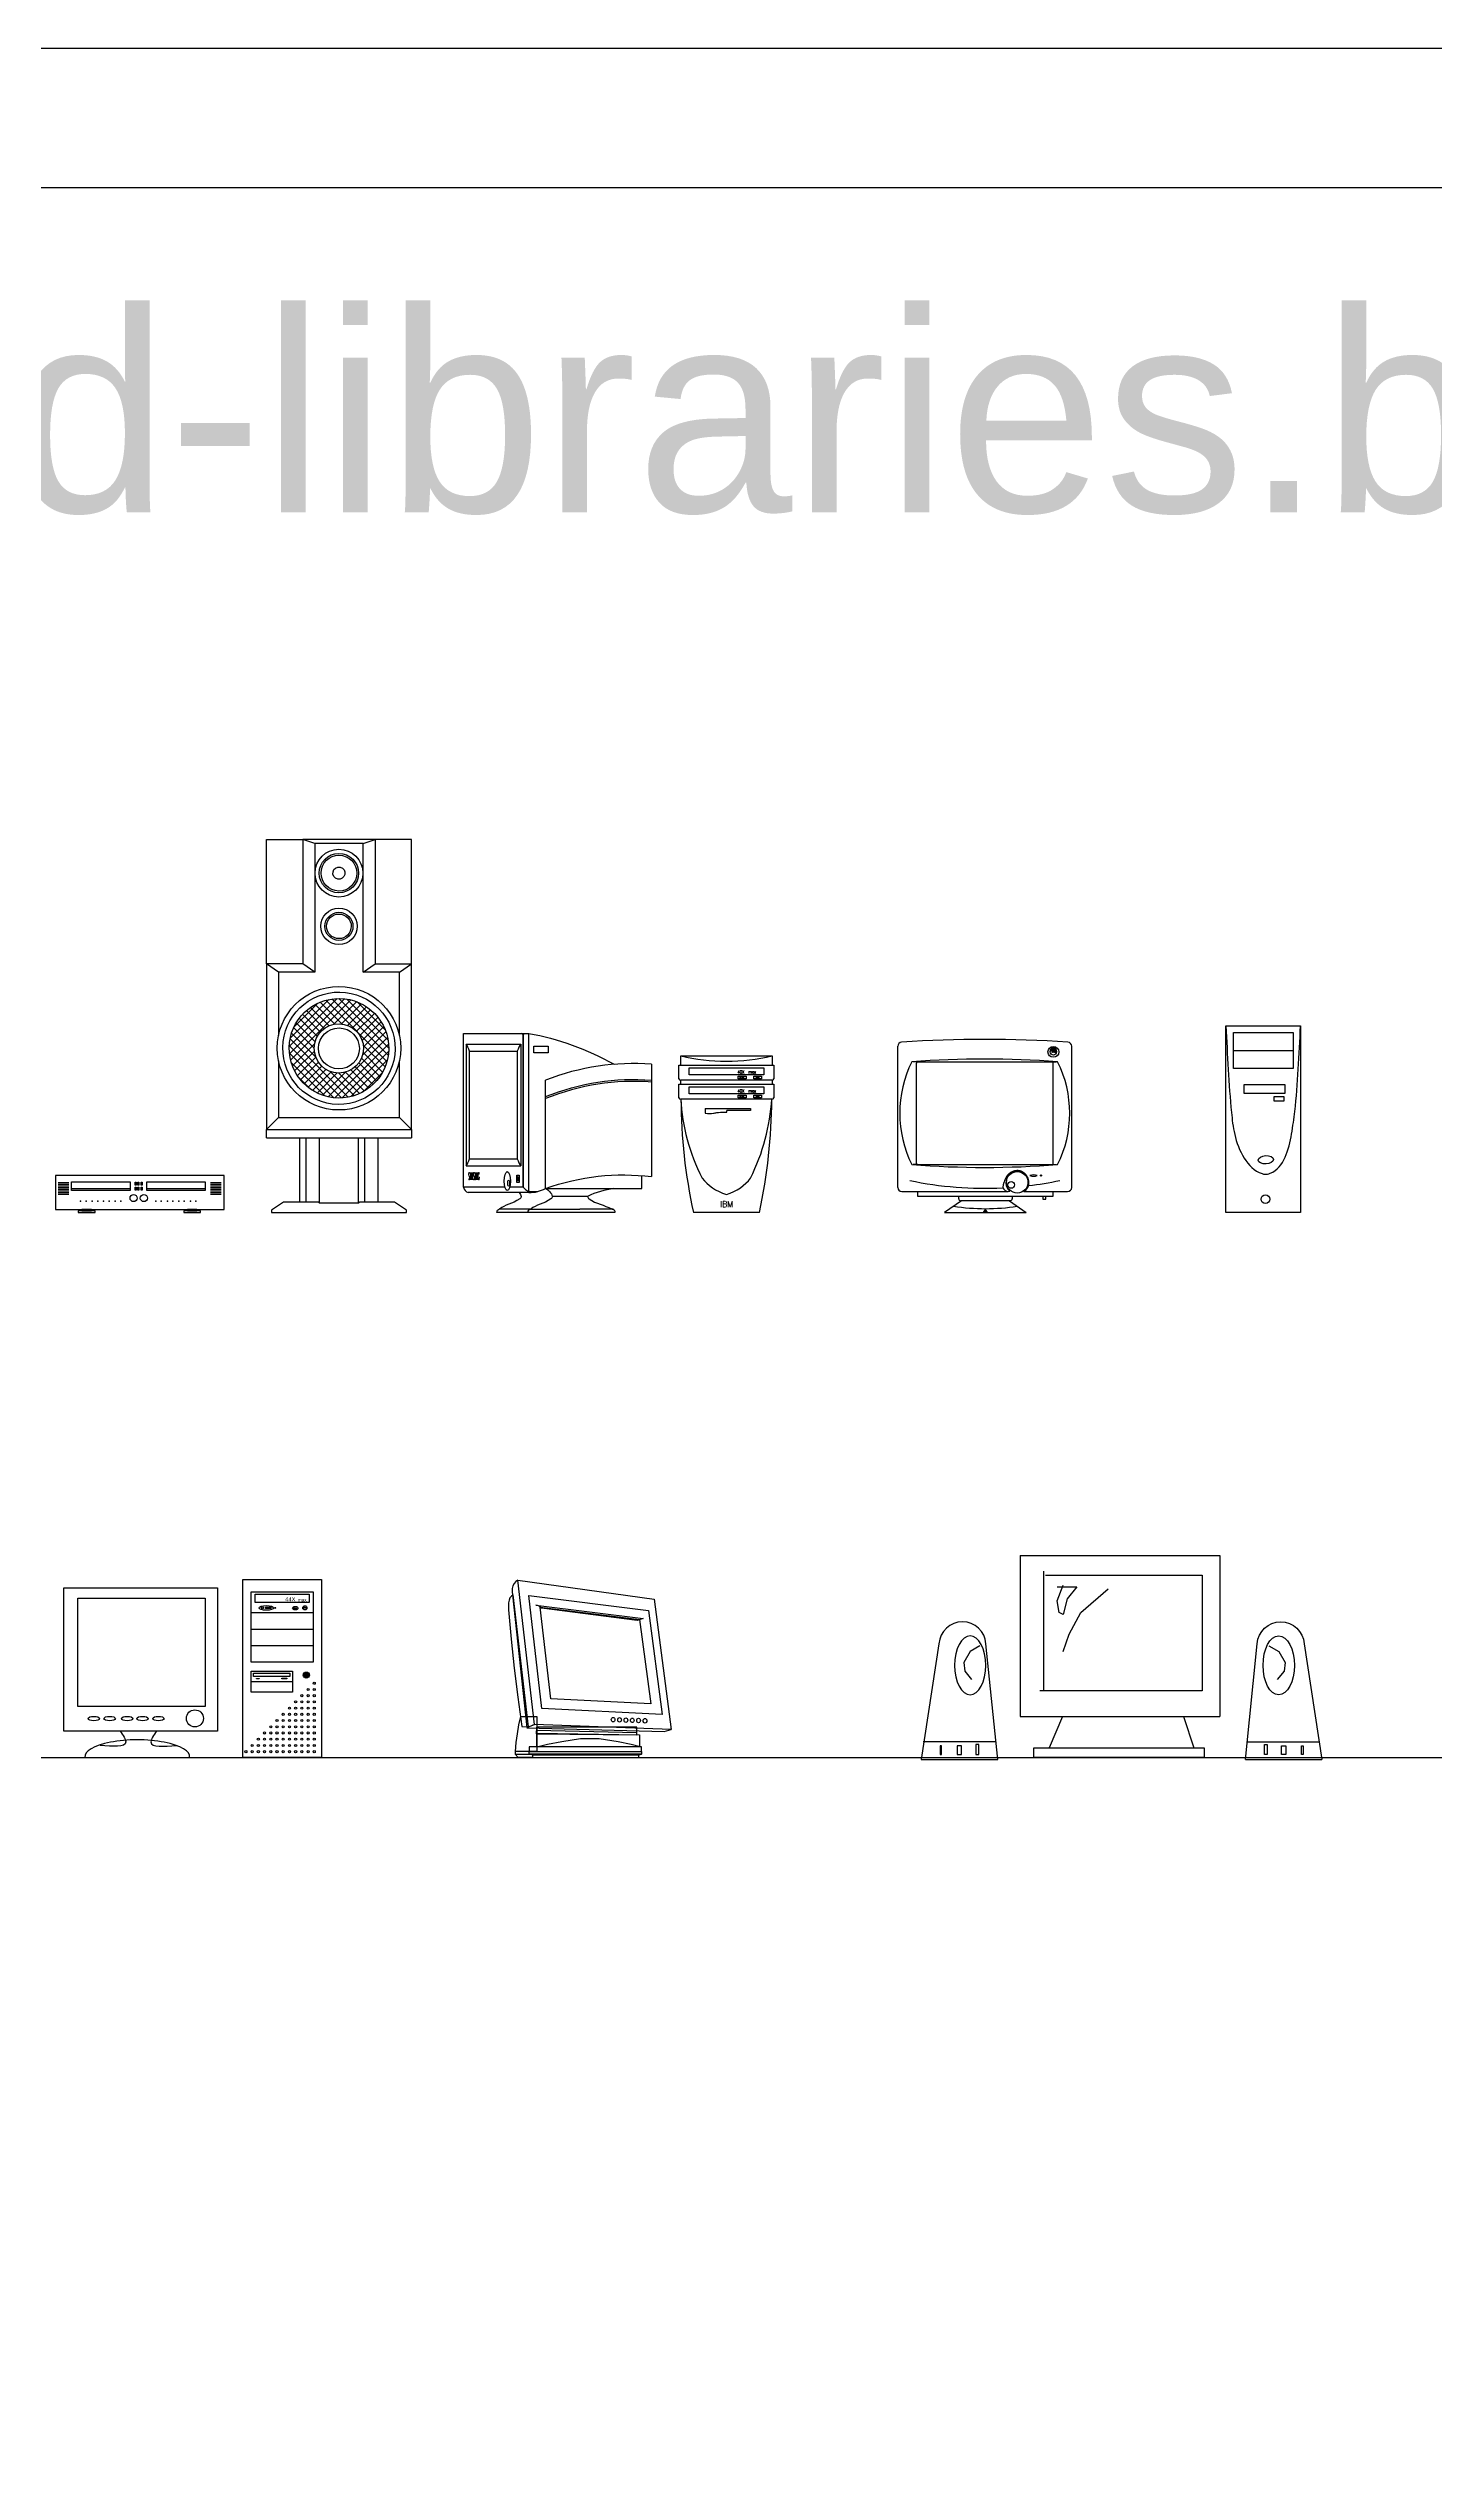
# Model space of a CAD drawing. Header units: inches. Extents: x 11.8 to 54.3, y 10.8 to 35.6.
# Drawn here: x 14.81 to 18.16, y 29.81 to 35.62 of the extents above; entities that cross this region are included whole.
import ezdxf

# ---------------------------------------------------------------- set-up
doc = ezdxf.new("R2010")
doc.units = ezdxf.units.IN
doc.header["$MEASUREMENT"] = 0
for name, color, linetype in [('02', 2, 'Continuous'), ('1', 1, 'Continuous'), ('8', 8, 'Continuous'), ('kadrbm', 4, 'Continuous')]:
    doc.layers.add(name, color=color, linetype=linetype)
doc.styles.add('_ROMANT', font='ROMANT.shx', dxfattribs={"width": 0.8})
doc.styles.add('bmmm', font='swissel.ttf')
doc.styles.get("Standard").update_dxf_attribs({"font": 'arial.ttf'})

# ---------------------------------------------------------------- blocks, each defined once
blk = doc.blocks.new('kadrbm')
at = {"layer": 'kadrbm', "color": 4}
blk.add_lwpolyline([(0, 0), (0, 24.7972), (21, 24.7972), (21, 0), (0, 0)], close=True, dxfattribs=at)
blk.add_lwpolyline([(20.6631, 0.3257), (20.6631, 24.4603), (0.3369, 24.4603), (0.3369, 0.3257), (20.6631, 0.3257)], dxfattribs=at)
at = {"layer": 'kadrbm', "color": 211, "true_color": 0xf674fb, "style": 'bmmm'}
blk.add_text('www.cad-libraries.blogspot.com', height=0.485134, dxfattribs=at).set_placement((0.5726, 23.6772))

msp = doc.modelspace()

# ---------------------------------------------------------------- hatches: boundary and pattern name
at = {"layer": '8'}
h = msp.add_hatch(dxfattribs=at)
h.set_pattern_fill('ANSI37', color=256, scale=0.004, style=0)
h.set_pattern_definition([(45, (8.792069, 31.46414), (-0.008980256, 0.008980256), []), (135, (8.792069, 31.46414), (-0.008980256, -0.008980256), [])])
edge = h.paths.add_edge_path()
edge.add_ellipse((15.5113, 33.2101), major_axis=(-0.0019, -0.1201), ratio=1, start_angle=0, end_angle=360)
edge = h.paths.add_edge_path(flags=16)
edge.add_ellipse((15.5112, 33.2097), major_axis=(-0.0594, 0.0005), ratio=1, start_angle=0, end_angle=360)
h = msp.add_hatch(color=256, dxfattribs=at)
h.paths.add_polyline_path([(17.0671, 32.814), (17.0702, 32.814), (17.0721, 32.8209)])
h.paths.add_polyline_path([(17.0721, 32.8209), (17.074, 32.814), (17.0771, 32.814)])
msp.add_hatch(color=256, dxfattribs=at).paths.add_polyline_path([(15.4252, 31.6972, 1), (15.4399, 31.6972, 1)])

# ---------------------------------------------------------------- linework, layer by layer
at = {"layer": '02'}
for p, q in [((15.5988, 33.714), (15.4238, 33.714)), ((15.4528, 33.704), (15.4238, 33.714)), ((15.5698, 33.704), (15.5988, 33.714)), ((15.3654, 33.394), (15.3364, 33.414)), ((15.3364, 33.414), (15.3364, 33.014)), ((15.4528, 33.394), (15.4238, 33.414)), ((15.5698, 33.394), (15.5988, 33.414)), ((15.6572, 33.394), (15.6862, 33.414)), ((15.6862, 33.014), (15.6862, 33.414)), ((15.8123, 33.246), (15.9698, 33.246)), ((15.8123, 32.8745), (15.8123, 33.246)), ((15.9563, 33.2412), (15.9563, 32.8745)), ((15.9563, 32.8745), (15.9563, 33.2412)), ((15.9698, 32.8652), (15.9698, 33.246)), ((17.6527, 32.814), (17.6527, 33.264)), ((17.6527, 33.264), (17.8327, 33.264)), ((17.8327, 33.264), (17.8327, 32.814)), ((15.8181, 33.2201), (15.9506, 33.2201)), ((15.8181, 33.2201), (15.8181, 32.9263)), ((15.8267, 33.2028), (15.9419, 33.2028)), ((15.8267, 32.9436), (15.8267, 33.2028)), ((15.9419, 33.2028), (15.9419, 32.9436)), ((15.9506, 33.2201), (15.9506, 32.9263)), ((15.982, 33.2154), (16.0163, 33.2154)), ((15.982, 33.199), (15.982, 33.2154)), ((16.0163, 33.199), (15.982, 33.199)), ((16.0163, 33.2154), (16.0163, 33.199)), ((16.3365, 33.1693), (16.3365, 33.1915)), ((16.3365, 33.1915), (16.5568, 33.1915)), ((16.5568, 33.1915), (16.5568, 33.1693)), ((16.8604, 32.8743), (16.8604, 33.215)), ((17.2804, 32.8743), (17.2804, 33.215)), ((17.6712, 33.2046), (17.8146, 33.2046)), ((16.0102, 32.8716), (16.0102, 33.1334)), ((16.2655, 33.1718), (16.2655, 32.9003)), ((16.3321, 33.1693), (16.5612, 33.1693)), ((16.3321, 33.1365), (16.3321, 33.1693)), ((16.3321, 33.1235), (16.5612, 33.1235)), ((16.3321, 33.0906), (16.3321, 33.1235)), ((16.3365, 33.1235), (16.3365, 33.1329)), ((16.5562, 33.1329), (16.3371, 33.1329)), ((16.3567, 33.163), (16.5367, 33.163)), ((16.3567, 33.1462), (16.3567, 33.163)), ((16.5367, 33.1462), (16.3567, 33.1462)), ((16.4752, 33.1363), (16.4752, 33.1428)), ((16.4752, 33.1428), (16.4942, 33.1428)), ((16.4942, 33.1363), (16.4752, 33.1363)), ((16.4848, 33.1421), (16.4786, 33.1399)), ((16.4786, 33.1399), (16.4848, 33.1376)), ((16.4848, 33.1421), (16.4848, 33.1376)), ((16.4866, 33.1374), (16.4866, 33.1421)), ((16.4866, 33.1421), (16.488, 33.1421)), ((16.488, 33.1374), (16.4866, 33.1374)), ((16.488, 33.1421), (16.488, 33.1374)), ((16.4942, 33.1428), (16.4942, 33.1363)), ((16.5126, 33.1428), (16.5315, 33.1428)), ((16.5126, 33.1363), (16.5126, 33.1428)), ((16.5315, 33.1363), (16.5126, 33.1363)), ((16.5216, 33.1384), (16.5216, 33.1413)), ((16.5216, 33.1413), (16.5229, 33.1413)), ((16.5229, 33.1384), (16.5216, 33.1384)), ((16.5229, 33.1413), (16.5229, 33.1384)), ((16.5315, 33.1428), (16.5315, 33.1363)), ((16.5367, 33.163), (16.5367, 33.1462)), ((16.5568, 33.1329), (16.5568, 33.1235)), ((16.5612, 33.1693), (16.5612, 33.1365)), ((16.5612, 33.1235), (16.5612, 33.0906)), ((16.9054, 32.9323), (16.9054, 33.1743)), ((16.9084, 33.1773), (17.2324, 33.1773)), ((17.2354, 32.9323), (17.2354, 33.1743)), ((16.5562, 33.087), (16.3371, 33.087)), ((16.3567, 33.1171), (16.5367, 33.1171)), ((16.3567, 33.1004), (16.3567, 33.1171)), ((16.5367, 33.1004), (16.3567, 33.1004)), ((16.3957, 33.0646), (16.5045, 33.0646)), ((16.3957, 33.0646), (16.3957, 33.0531)), ((16.4752, 33.0905), (16.4752, 33.0969)), ((16.4752, 33.0969), (16.4942, 33.0969)), ((16.4942, 33.0905), (16.4752, 33.0905)), ((16.4848, 33.0963), (16.4786, 33.094)), ((16.4786, 33.094), (16.4848, 33.0918)), ((16.4848, 33.0963), (16.4848, 33.0918)), ((16.4866, 33.0916), (16.4866, 33.0963)), ((16.4866, 33.0963), (16.488, 33.0963)), ((16.488, 33.0916), (16.4866, 33.0916)), ((16.488, 33.0963), (16.488, 33.0916)), ((16.4942, 33.0969), (16.4942, 33.0905)), ((16.5045, 33.0646), (16.5045, 33.0597)), ((16.5126, 33.0969), (16.5315, 33.0969)), ((16.5126, 33.0905), (16.5126, 33.0969)), ((16.5315, 33.0905), (16.5126, 33.0905)), ((16.5216, 33.0925), (16.5216, 33.0955)), ((16.5216, 33.0955), (16.5229, 33.0955)), ((16.5229, 33.0925), (16.5216, 33.0925)), ((16.5229, 33.0955), (16.5229, 33.0925)), ((16.5315, 33.0969), (16.5315, 33.0905)), ((16.5367, 33.1171), (16.5367, 33.1004)), ((15.3654, 33.043), (15.3364, 33.014)), ((15.3364, 33.014), (15.6862, 33.014)), ((15.3364, 32.994), (15.3364, 33.014)), ((15.6572, 33.043), (15.6862, 33.014)), ((15.6862, 33.014), (15.6862, 32.994)), ((16.5045, 33.0597), (16.448, 33.0597)), ((16.448, 33.0559), (16.448, 33.0597)), ((15.3364, 32.994), (15.6862, 32.994)), ((15.4168, 32.839), (15.4168, 32.994)), ((15.4324, 32.839), (15.4324, 32.994)), ((15.464, 32.8362), (15.464, 32.994)), ((15.5584, 32.8362), (15.5584, 32.994)), ((15.574, 32.839), (15.574, 32.994)), ((15.6054, 32.994), (15.6054, 32.839)), ((15.8181, 32.9263), (15.9506, 32.9263)), ((15.8267, 32.9436), (15.9419, 32.9436)), ((15.9409, 32.8865), (15.9409, 32.9038)), ((15.9409, 32.9038), (15.9467, 32.9038)), ((15.9439, 32.8986), (15.9437, 32.8986)), ((15.9437, 32.8986), (15.9437, 32.8917)), ((15.9437, 32.8917), (15.9439, 32.8917)), ((15.9439, 32.8917), (15.9439, 32.8986)), ((15.9467, 32.9038), (15.9467, 32.8865)), ((16.2423, 32.8716), (16.2423, 32.9027)), ((16.9084, 32.9293), (17.2324, 32.9293)), ((14.8336, 32.8862), (14.8592, 32.8862)), ((14.8336, 32.8822), (14.8592, 32.8822)), ((14.8336, 32.8781), (14.8592, 32.8781)), ((14.8336, 32.874), (14.8592, 32.874)), ((14.8336, 32.8699), (14.8592, 32.8699)), ((14.8336, 32.8659), (14.8592, 32.8659)), ((14.8336, 32.8618), (14.8592, 32.8618)), ((14.8336, 32.8577), (14.8592, 32.8577)), ((14.8659, 32.8715), (15.0069, 32.8715)), ((15.0472, 32.8715), (15.1881, 32.8715)), ((15.2012, 32.8862), (15.2268, 32.8862)), ((15.2012, 32.8822), (15.2268, 32.8822)), ((15.2012, 32.8781), (15.2268, 32.8781)), ((15.2012, 32.874), (15.2268, 32.874)), ((15.2012, 32.8699), (15.2268, 32.8699)), ((15.2012, 32.8659), (15.2268, 32.8659)), ((15.2012, 32.8618), (15.2268, 32.8618)), ((15.2012, 32.8577), (15.2268, 32.8577)), ((15.9119, 32.8745), (15.8123, 32.8745)), ((15.9749, 32.862), (15.823, 32.862)), ((15.9563, 32.8745), (15.9236, 32.8745)), ((15.9467, 32.8865), (15.9409, 32.8865)), ((16.0102, 32.8716), (16.2423, 32.8716)), ((16.1113, 32.8524), (16.0267, 32.8524)), ((16.1751, 32.8716), (16.2423, 32.8716)), ((16.8704, 32.8643), (17.1272, 32.8643)), ((16.9092, 32.8523), (16.9092, 32.8643)), ((17.235, 32.8523), (16.9092, 32.8523)), ((17.014, 32.8419), (16.9735, 32.814)), ((17.0075, 32.8469), (17.0075, 32.8523)), ((17.1317, 32.8419), (17.0125, 32.8419)), ((17.1272, 32.8643), (17.1311, 32.8649)), ((17.1302, 32.8419), (17.1707, 32.814)), ((17.1367, 32.8523), (17.1367, 32.8469)), ((17.1657, 32.8642), (17.2704, 32.8643)), ((17.235, 32.8643), (17.235, 32.8523)), ((16.1776, 32.814), (15.8923, 32.814)), ((15.9723, 32.8217), (15.8985, 32.8217)), ((15.9723, 32.8217), (16.0926, 32.8217)), ((16.173, 32.8217), (16.0926, 32.8217)), ((16.5264, 32.814), (16.367, 32.814)), ((16.9735, 32.814), (17.1707, 32.814)), ((17.0671, 32.814), (17.0721, 32.8209)), ((17.0721, 32.8209), (17.0702, 32.814)), ((17.0721, 32.8209), (17.074, 32.814)), ((17.0771, 32.814), (17.0721, 32.8209)), ((17.8327, 32.814), (17.6527, 32.814)), ((14.8468, 31.5622), (14.8468, 31.9078)), ((14.8468, 31.9078), (15.218, 31.9078)), ((15.218, 31.9078), (15.218, 31.5622)), ((15.2792, 31.4983), (15.2792, 31.9283)), ((15.2792, 31.9283), (15.4692, 31.9283)), ((15.4692, 31.9283), (15.4692, 31.4983)), ((15.9298, 31.9063), (15.9295, 31.8985)), ((15.9303, 31.9093), (15.9298, 31.9063)), ((15.9314, 31.9125), (15.9303, 31.9093)), ((15.9342, 31.9181), (15.9314, 31.9125)), ((15.9383, 31.9228), (15.9342, 31.9181)), ((15.943, 31.9261), (15.9383, 31.9228)), ((15.943, 31.9261), (16.2726, 31.8806)), ((15.9831, 31.5782), (15.943, 31.9261)), ((15.9831, 31.5782), (15.943, 31.9261)), ((14.8806, 31.6212), (14.8806, 31.8825)), ((14.8806, 31.8825), (15.1884, 31.8825)), ((15.1884, 31.8825), (15.1884, 31.6212)), ((15.2992, 31.7283), (15.2992, 31.8983)), ((15.2992, 31.8983), (15.4492, 31.8983)), ((15.2992, 31.8483), (15.4492, 31.8483)), ((15.334, 31.8576), (15.334, 31.8608)), ((15.334, 31.8608), (15.3471, 31.8608)), ((15.3471, 31.8576), (15.334, 31.8576)), ((15.3359, 31.8599), (15.3359, 31.8584)), ((15.3359, 31.8599), (15.3452, 31.8599)), ((15.3359, 31.8584), (15.3452, 31.8584)), ((15.3367, 31.8599), (15.3367, 31.8584)), ((15.3375, 31.8599), (15.3375, 31.8584)), ((15.3382, 31.8599), (15.3382, 31.8584)), ((15.339, 31.8599), (15.339, 31.8584)), ((15.3397, 31.8599), (15.3397, 31.8584)), ((15.3404, 31.8599), (15.3404, 31.8584)), ((15.3412, 31.8599), (15.3412, 31.8584)), ((15.3419, 31.8599), (15.3419, 31.8584)), ((15.3426, 31.8599), (15.3426, 31.8584)), ((15.3434, 31.8599), (15.3434, 31.8584)), ((15.3441, 31.8599), (15.3441, 31.8584)), ((15.3449, 31.8599), (15.3449, 31.8584)), ((15.3452, 31.8599), (15.3452, 31.8584)), ((15.3471, 31.8608), (15.3471, 31.8576)), ((15.4019, 31.8601), (15.4053, 31.8583)), ((15.4019, 31.8601), (15.4019, 31.8566)), ((15.4053, 31.8583), (15.4019, 31.8566)), ((15.4053, 31.8594), (15.4074, 31.8583)), ((15.4053, 31.8594), (15.4053, 31.8573)), ((15.4074, 31.8583), (15.4053, 31.8573)), ((15.4074, 31.8594), (15.4095, 31.8583)), ((15.4074, 31.8594), (15.4074, 31.8573)), ((15.4095, 31.8583), (15.4074, 31.8573)), ((15.4294, 31.8596), (15.4311, 31.8614)), ((15.4294, 31.8596), (15.4328, 31.8596)), ((15.4311, 31.8614), (15.4328, 31.8596)), ((15.4492, 31.8983), (15.4492, 31.7283)), ((15.9221, 31.8778), (15.9209, 31.8713)), ((15.9209, 31.8713), (15.9209, 31.8551)), ((15.9209, 31.8551), (15.9269, 31.7841)), ((15.9241, 31.8838), (15.9221, 31.8778)), ((15.9256, 31.8857), (15.9241, 31.8838)), ((15.9278, 31.8875), (15.9256, 31.8857)), ((15.932, 31.8908), (15.9278, 31.8875)), ((15.9295, 31.8985), (15.9301, 31.8909)), ((15.9301, 31.8909), (15.9653, 31.5704)), ((15.9693, 31.5725), (15.932, 31.8908)), ((15.9697, 31.8891), (16.2586, 31.8534)), ((16.001, 31.617), (15.9697, 31.8891)), ((15.9865, 31.8662), (16.2457, 31.8341)), ((15.9909, 31.8649), (15.9865, 31.8662)), ((15.9946, 31.8633), (15.9909, 31.8649)), ((15.9976, 31.8612), (15.9946, 31.8633)), ((15.997, 31.8615), (16.2372, 31.8318)), ((16.0225, 31.64), (15.997, 31.8615)), ((16.0001, 31.8585), (15.9976, 31.8612)), ((16.2309, 31.8293), (16.0001, 31.8585)), ((16.2586, 31.8534), (16.2917, 31.6024)), ((16.2726, 31.8806), (16.3132, 31.5656)), ((15.2992, 31.8083), (15.4492, 31.8083)), ((16.2457, 31.8341), (16.2309, 31.8293)), ((16.2372, 31.8318), (16.2641, 31.6278)), ((15.2992, 31.7683), (15.4492, 31.7683)), ((15.4492, 31.7283), (15.2992, 31.7283)), ((15.9269, 31.7841), (15.9341, 31.714)), ((15.2992, 31.6814), (15.3992, 31.6814)), ((15.9341, 31.714), (15.9428, 31.6439)), ((15.1884, 31.6212), (14.8806, 31.6212)), ((15.9428, 31.6439), (15.953, 31.5728)), ((16.2917, 31.6024), (16.001, 31.617)), ((16.2641, 31.6278), (16.0225, 31.64)), ((15.218, 31.5622), (14.8468, 31.5622)), ((15.9393, 31.5344), (15.9421, 31.5558)), ((15.9421, 31.5558), (15.9458, 31.5769)), ((15.9458, 31.5769), (15.9503, 31.5975)), ((15.9503, 31.5975), (15.9893, 31.5975)), ((15.953, 31.5728), (15.9693, 31.5725)), ((15.9653, 31.5704), (15.9831, 31.5782)), ((15.9831, 31.5782), (15.9653, 31.5701)), ((15.9653, 31.5701), (16.2961, 31.5615)), ((16.3132, 31.5656), (15.9831, 31.5782)), ((16.3132, 31.5656), (15.9831, 31.5782)), ((15.9883, 31.5718), (15.9875, 31.5557)), ((15.9883, 31.5637), (15.9875, 31.557)), ((15.9875, 31.557), (16.2302, 31.5527)), ((15.9875, 31.5557), (16.2302, 31.5527)), ((16.2302, 31.5718), (15.9883, 31.5718)), ((16.2302, 31.5579), (15.9883, 31.5637)), ((15.9888, 31.5571), (16.2366, 31.5527)), ((15.9888, 31.5239), (15.9888, 31.5571)), ((15.9893, 31.5975), (15.9893, 31.5127)), ((16.1689, 31.5897), (16.1692, 31.5918)), ((16.1692, 31.5875), (16.1689, 31.5897)), ((16.1692, 31.5918), (16.1702, 31.5935)), ((16.1702, 31.5858), (16.1692, 31.5875)), ((16.1702, 31.5935), (16.1716, 31.5946)), ((16.1716, 31.5846), (16.1702, 31.5858)), ((16.1716, 31.5946), (16.1733, 31.5951)), ((16.1733, 31.5841), (16.1716, 31.5846)), ((16.1733, 31.5951), (16.175, 31.5946)), ((16.175, 31.5846), (16.1733, 31.5841)), ((16.175, 31.5946), (16.1764, 31.5935)), ((16.1764, 31.5858), (16.175, 31.5846)), ((16.1764, 31.5935), (16.1774, 31.5918)), ((16.1774, 31.5875), (16.1764, 31.5858)), ((16.1774, 31.5918), (16.1777, 31.5897)), ((16.1777, 31.5897), (16.1774, 31.5875)), ((16.1843, 31.5891), (16.1846, 31.5912)), ((16.1846, 31.587), (16.1843, 31.5891)), ((16.1846, 31.5912), (16.1856, 31.5929)), ((16.1856, 31.5852), (16.1846, 31.587)), ((16.1856, 31.5929), (16.187, 31.5941)), ((16.187, 31.5841), (16.1856, 31.5852)), ((16.187, 31.5941), (16.1887, 31.5945)), ((16.1887, 31.5836), (16.187, 31.5841)), ((16.1887, 31.5945), (16.1904, 31.5941)), ((16.1904, 31.5841), (16.1887, 31.5836)), ((16.1904, 31.5941), (16.1918, 31.5929)), ((16.1918, 31.5852), (16.1904, 31.5841)), ((16.1918, 31.5929), (16.1928, 31.5912)), ((16.1928, 31.587), (16.1918, 31.5852)), ((16.1928, 31.5912), (16.1931, 31.5891)), ((16.1931, 31.5891), (16.1928, 31.587)), ((16.1997, 31.5885), (16.2, 31.5907)), ((16.2, 31.5864), (16.1997, 31.5885)), ((16.2, 31.5907), (16.201, 31.5925)), ((16.201, 31.5847), (16.2, 31.5864)), ((16.201, 31.5925), (16.2024, 31.5936)), ((16.2024, 31.5835), (16.201, 31.5847)), ((16.2024, 31.5936), (16.2041, 31.5941)), ((16.2041, 31.5831), (16.2024, 31.5835)), ((16.2041, 31.5941), (16.2058, 31.5936)), ((16.2058, 31.5835), (16.2041, 31.5831)), ((16.2058, 31.5936), (16.2072, 31.5925)), ((16.2072, 31.5847), (16.2058, 31.5835)), ((16.2072, 31.5925), (16.2082, 31.5907)), ((16.2082, 31.5864), (16.2072, 31.5847)), ((16.2082, 31.5907), (16.2085, 31.5885)), ((16.2085, 31.5885), (16.2082, 31.5864)), ((16.2151, 31.5881), (16.2154, 31.5902)), ((16.2154, 31.5859), (16.2151, 31.5881)), ((16.2154, 31.5902), (16.2164, 31.5919)), ((16.2164, 31.5842), (16.2154, 31.5859)), ((16.2164, 31.5919), (16.2178, 31.5931)), ((16.2178, 31.583), (16.2164, 31.5842)), ((16.2178, 31.5931), (16.2195, 31.5935)), ((16.2195, 31.5825), (16.2178, 31.583)), ((16.2195, 31.5935), (16.2212, 31.5931)), ((16.2212, 31.583), (16.2195, 31.5825)), ((16.2212, 31.5931), (16.2226, 31.5919)), ((16.2226, 31.5842), (16.2212, 31.583)), ((16.2226, 31.5919), (16.2235, 31.5902)), ((16.2235, 31.5859), (16.2226, 31.5842)), ((16.2235, 31.5902), (16.2239, 31.5881)), ((16.2239, 31.5881), (16.2235, 31.5859)), ((16.2302, 31.5527), (16.2302, 31.5718)), ((16.2302, 31.5527), (16.2302, 31.5579)), ((16.2303, 31.5875), (16.2307, 31.5897)), ((16.2307, 31.5854), (16.2303, 31.5875)), ((16.2307, 31.5897), (16.2316, 31.5913)), ((16.2316, 31.5837), (16.2307, 31.5854)), ((16.2316, 31.5913), (16.2331, 31.5925)), ((16.2331, 31.5825), (16.2316, 31.5837)), ((16.2331, 31.5925), (16.2349, 31.5929)), ((16.2349, 31.5821), (16.2331, 31.5825)), ((16.2349, 31.5929), (16.2366, 31.5925)), ((16.2366, 31.5825), (16.2349, 31.5821)), ((16.2366, 31.5925), (16.238, 31.5913)), ((16.238, 31.5837), (16.2366, 31.5825)), ((16.238, 31.5913), (16.2389, 31.5897)), ((16.2389, 31.5854), (16.238, 31.5837)), ((16.2389, 31.5897), (16.2393, 31.5875)), ((16.2393, 31.5875), (16.2389, 31.5854)), ((16.2457, 31.5869), (16.2461, 31.5891)), ((16.2461, 31.5849), (16.2457, 31.5869)), ((16.2461, 31.5891), (16.247, 31.5909)), ((16.247, 31.5831), (16.2461, 31.5849)), ((16.247, 31.5909), (16.2485, 31.5921)), ((16.2485, 31.582), (16.247, 31.5831)), ((16.2485, 31.5921), (16.2502, 31.5925)), ((16.2502, 31.5815), (16.2485, 31.582)), ((16.2502, 31.5925), (16.252, 31.5921)), ((16.252, 31.582), (16.2502, 31.5815)), ((16.252, 31.5921), (16.2534, 31.5909)), ((16.2534, 31.5831), (16.252, 31.582)), ((16.2534, 31.5909), (16.2543, 31.5891)), ((16.2543, 31.5849), (16.2534, 31.5831)), ((16.2543, 31.5891), (16.2547, 31.5869)), ((16.2547, 31.5869), (16.2543, 31.5849)), ((16.2961, 31.5615), (16.3132, 31.5656)), ((14.8983, 31.4983), (15.1508, 31.4983)), ((15.4692, 31.4983), (15.2792, 31.4983)), ((15.9369, 31.5127), (15.9369, 31.5062)), ((15.9707, 31.5127), (15.9369, 31.5127)), ((15.9438, 31.4983), (15.9369, 31.5065)), ((15.9369, 31.5065), (15.9787, 31.5065)), ((15.9369, 31.5062), (15.9707, 31.5062)), ((15.9374, 31.5127), (15.9393, 31.5344)), ((15.9893, 31.5127), (15.9374, 31.5127)), ((15.9787, 31.4983), (15.9438, 31.4983)), ((16.242, 31.5239), (15.9707, 31.5239)), ((15.9707, 31.5239), (15.9707, 31.5127)), ((15.9707, 31.5127), (16.242, 31.5127)), ((15.9707, 31.5127), (16.242, 31.5127)), ((15.9707, 31.5062), (15.9707, 31.5127)), ((15.9707, 31.5062), (15.9707, 31.5127)), ((16.242, 31.5062), (15.9707, 31.5062)), ((15.9785, 31.5062), (16.2416, 31.5062)), ((15.9785, 31.5038), (15.9785, 31.5062)), ((16.2354, 31.5038), (15.9785, 31.5038)), ((16.2354, 31.5038), (15.9785, 31.5038)), ((15.9785, 31.5038), (15.9785, 31.4983)), ((15.9785, 31.4983), (16.2354, 31.4983)), ((15.9787, 31.5065), (15.9787, 31.4983)), ((16.2366, 31.5239), (15.9888, 31.5239)), ((15.9891, 31.5239), (16.0148, 31.5304)), ((16.242, 31.5239), (15.9891, 31.5239)), ((16.0148, 31.5304), (16.0491, 31.5369)), ((16.0491, 31.5369), (16.0946, 31.5445)), ((16.0946, 31.5445), (16.1398, 31.5445)), ((16.1398, 31.5445), (16.1853, 31.5369)), ((16.1853, 31.5369), (16.2164, 31.5304)), ((16.2164, 31.5304), (16.242, 31.5239)), ((16.2416, 31.5062), (16.2354, 31.5038)), ((16.2354, 31.4983), (16.2354, 31.5038)), ((16.2366, 31.5527), (16.2366, 31.5239)), ((16.242, 31.5127), (16.242, 31.5239)), ((16.242, 31.5127), (16.242, 31.5062)), ((16.9173, 31.4936), (17.1018, 31.4936)), ((17.6997, 31.4936), (17.8842, 31.4936))]:
    msp.add_line(p, q, dxfattribs=at)
for points in [[(15.4238, 33.414), (15.3364, 33.414), (15.3364, 33.714), (15.4238, 33.714)], [(15.5988, 33.414), (15.6862, 33.414), (15.6862, 33.714), (15.5988, 33.714)], [(17.6712, 33.248), (17.8146, 33.248), (17.8146, 33.1612), (17.6712, 33.1612)], [(17.231, 33.2053), (17.2411, 33.2053), (17.2416, 33.2043), (17.2341, 33.2043), (17.2341, 33.1995), (17.2329, 33.1995), (17.2329, 33.2043), (17.2304, 33.2043)], [(17.6964, 33.123), (17.7946, 33.123), (17.7946, 33.1012), (17.6964, 33.1012)], [(17.769, 33.0933), (17.7923, 33.0933), (17.7923, 33.0827), (17.769, 33.0827)], [(14.8271, 32.8213), (15.2342, 32.8213), (15.2342, 32.9027), (14.8271, 32.9027)], [(14.8659, 32.8876), (15.0069, 32.8876), (15.0069, 32.8665), (14.8659, 32.8665)], [(15.0193, 32.8873), (15.0215, 32.8873), (15.0215, 32.8796), (15.0193, 32.8796)], [(15.0193, 32.8749), (15.0215, 32.8749), (15.0215, 32.8672), (15.0193, 32.8672)], [(15.0262, 32.8873), (15.0283, 32.8873), (15.0283, 32.8796), (15.0262, 32.8796)], [(15.0262, 32.8749), (15.0283, 32.8749), (15.0283, 32.8672), (15.0262, 32.8672)], [(15.0339, 32.8873), (15.036, 32.8873), (15.036, 32.8796), (15.0339, 32.8796)], [(15.0339, 32.8749), (15.036, 32.8749), (15.036, 32.8672), (15.0339, 32.8672)], [(15.0472, 32.8876), (15.1881, 32.8876), (15.1881, 32.8665), (15.0472, 32.8665)], [(15.6746, 32.814), (15.6746, 32.819), (15.6456, 32.839), (15.5606, 32.839), (15.5584, 32.8362), (15.464, 32.8362), (15.4616, 32.839), (15.3776, 32.839), (15.3486, 32.819), (15.3486, 32.814)], [(17.218, 32.8523), (17.2109, 32.8523), (17.2109, 32.846), (17.218, 32.846)], [(14.8818, 32.814), (14.9225, 32.814), (14.9225, 32.8175), (14.8818, 32.8175)], [(14.8907, 32.8175), (14.9137, 32.8175), (14.9137, 32.8213), (14.8907, 32.8213)], [(15.1367, 32.814), (15.1774, 32.814), (15.1774, 32.8175), (15.1367, 32.8175)], [(15.1455, 32.8175), (15.1686, 32.8175), (15.1686, 32.8213), (15.1455, 32.8213)], [(15.3092, 31.8924), (15.4392, 31.8924), (15.4392, 31.8724), (15.3092, 31.8724)], [(15.4255, 31.8609), (15.428, 31.8609), (15.428, 31.8585), (15.4255, 31.8585)], [(15.4294, 31.8592), (15.4328, 31.8592), (15.4328, 31.8584), (15.4294, 31.8584)], [(15.2992, 31.7064), (15.3992, 31.7064), (15.3992, 31.6564), (15.2992, 31.6564)], [(15.3053, 31.7018), (15.3927, 31.7018), (15.3927, 31.6937), (15.3053, 31.6937)], [(15.3121, 31.689), (15.3187, 31.689), (15.3187, 31.6879), (15.3121, 31.6879)], [(15.3732, 31.6898), (15.3858, 31.6898), (15.3858, 31.6879), (15.3732, 31.6879)], [(16.9661, 31.5263), (16.9627, 31.5263), (16.9627, 31.5056), (16.9661, 31.5056)], [(17.0144, 31.5263), (17.0041, 31.5263), (17.0041, 31.5056), (17.0144, 31.5056)], [(17.0558, 31.5298), (17.0489, 31.5298), (17.0489, 31.5056), (17.0558, 31.5056)], [(17.1888, 31.522), (17.6004, 31.522), (17.6004, 31.4983), (17.1888, 31.4983)], [(17.7457, 31.5298), (17.7526, 31.5298), (17.7526, 31.5056), (17.7457, 31.5056)], [(17.7871, 31.5263), (17.7974, 31.5263), (17.7974, 31.5056), (17.7871, 31.5056)], [(17.8354, 31.5263), (17.8388, 31.5263), (17.8388, 31.5056), (17.8354, 31.5056)]]:
    msp.add_lwpolyline(points, close=True, dxfattribs=at)
for points in [[(15.6572, 33.2409), (15.6572, 33.394), (15.5698, 33.394), (15.5698, 33.704), (15.4528, 33.704), (15.4528, 33.394), (15.3654, 33.394), (15.3654, 33.2409)], [(15.3654, 33.1795), (15.3654, 33.043), (15.6572, 33.043), (15.6572, 33.1795)], [(16.9084, 33.1773), (16.8974, 33.1773)], [(17.2324, 33.1773), (17.2434, 33.1773)], [(16.9084, 32.9293), (16.8974, 32.9293)], [(17.1657, 32.8642), (17.1694, 32.8678), (17.1722, 32.8712), (17.1743, 32.8742), (17.1757, 32.8769), (17.1765, 32.8795), (17.1769, 32.8818), (17.177, 32.884), (17.177, 32.886), (17.1768, 32.8879), (17.1766, 32.8898), (17.1763, 32.8915), (17.1759, 32.8932), (17.1755, 32.8948), (17.175, 32.8963), (17.1744, 32.8978), (17.1737, 32.8992), (17.173, 32.9006), (17.1721, 32.902), (17.1712, 32.9032), (17.1703, 32.9045), (17.1693, 32.9057), (17.1682, 32.9068), (17.1671, 32.9079), (17.166, 32.9088), (17.1648, 32.9098), (17.1637, 32.9106), (17.1624, 32.9114), (17.1612, 32.912), (17.1599, 32.9127), (17.1585, 32.9132), (17.1571, 32.9137), (17.1556, 32.914), (17.1541, 32.9143), (17.1525, 32.9146), (17.1508, 32.9147), (17.1491, 32.9148), (17.1475, 32.9147), (17.1458, 32.9146), (17.1442, 32.9144), (17.1425, 32.9141), (17.141, 32.9137), (17.1395, 32.9133), (17.138, 32.9127), (17.1366, 32.9121), (17.1353, 32.9114), (17.134, 32.9107), (17.1328, 32.91), (17.1316, 32.9092), (17.1306, 32.9085), (17.1296, 32.9077), (17.1287, 32.9069), (17.1278, 32.906), (17.127, 32.9052), (17.1262, 32.9044), (17.1255, 32.9035), (17.1248, 32.9027), (17.1242, 32.9019), (17.1236, 32.901), (17.123, 32.9002), (17.1225, 32.8993), (17.122, 32.8984), (17.1215, 32.8976), (17.1211, 32.8967), (17.1206, 32.8959), (17.1202, 32.895), (17.1198, 32.8942), (17.1195, 32.8934), (17.1191, 32.8925), (17.1188, 32.8916), (17.1184, 32.8908), (17.1181, 32.8899), (17.1177, 32.889), (17.1173, 32.888), (17.117, 32.8871), (17.1166, 32.8861), (17.1163, 32.8851), (17.1159, 32.8841), (17.1156, 32.8831), (17.1153, 32.8821), (17.1151, 32.881), (17.1149, 32.88), (17.1147, 32.8789), (17.1145, 32.8779), (17.1144, 32.8768), (17.1143, 32.8758), (17.1142, 32.8749), (17.1141, 32.874), (17.1141, 32.8732)], [(17.2324, 32.9293), (17.2434, 32.9293)], [(17.1557, 31.9855), (17.1557, 31.5977)], [(17.1557, 31.9855), (17.6382, 31.9855)], [(17.6382, 31.9855), (17.6382, 31.5977)], [(17.2172, 31.9383), (17.5956, 31.9383), (17.5956, 31.6592), (17.203, 31.6592)], [(17.2125, 31.9478), (17.2125, 31.6592)], [(17.2456, 31.9099), (17.2929, 31.9099), (17.2692, 31.8815), (17.2598, 31.8437), (17.2503, 31.8484), (17.2456, 31.8768), (17.2598, 31.9146)], [(17.2598, 31.7538), (17.274, 31.7964), (17.3023, 31.8484), (17.3686, 31.9052)], [(17.0588, 31.768), (17.0352, 31.7538), (17.0199, 31.7278), (17.022, 31.7071), (17.0386, 31.6864)], [(17.7565, 31.768), (17.7801, 31.7538), (17.7954, 31.7278), (17.7933, 31.7071), (17.7767, 31.6864)], [(17.1557, 31.5977), (17.6382, 31.5977)], [(17.2578, 31.5977), (17.2259, 31.522)], [(17.5499, 31.5977), (17.5751, 31.522)], [(17.0971, 31.5362), (16.922, 31.5362)], [(17.7044, 31.5362), (17.8795, 31.5362)]]:
    msp.add_lwpolyline(points, dxfattribs=at)
for points in [[(17.2371, 33.2036), (17.2371, 33.2031, 0.809993), (17.2371, 33.2002), (17.2371, 33.1996, -0.869563), (17.2371, 33.2036)], [(17.1018, 31.4936), (17.0734, 31.7727, 0.934779), (16.9599, 31.7727), (16.9173, 31.4936)], [(17.6997, 31.4936), (17.7281, 31.7727, -0.934779), (17.8416, 31.7727), (17.8842, 31.4936)]]:
    msp.add_lwpolyline(points, format="xyb", dxfattribs=at)
for points in [[(17.2398, 33.2038), (17.2402, 33.2038, -0.414214), (17.2412, 33.2028), (17.2412, 33.2005, -0.414214), (17.2402, 33.1995), (17.2398, 33.1995, -0.414214), (17.2388, 33.2005), (17.2388, 33.2028, -0.414214)], [(17.2398, 33.2033), (17.2402, 33.2033, -0.414214), (17.2407, 33.2028), (17.2407, 33.2005, -0.414214), (17.2402, 33.2), (17.2398, 33.2, -0.414214), (17.2393, 33.2005), (17.2393, 33.2028, -0.414214)]]:
    msp.add_lwpolyline(points, format="xyb", close=True, dxfattribs=at)
for centre, radius in [((17.2361, 33.2012), 0.013), ((17.2361, 33.2012), 0.00742), ((17.1488, 32.8865), 0.026), ((17.2062, 32.903), 0.00122), ((15.0155, 32.8485), 0.00853), ((15.0403, 32.8485), 0.00853), ((17.1344, 32.8802), 0.008), ((17.7479, 32.8461), 0.0104), ((15.3265, 31.8595), 0.00221), ((15.3577, 31.8592), 0.00116), ((15.4291, 31.8595), 0.005), ((15.4325, 31.6972), 0.00734), ((15.4518, 31.6775), 0.00252), ((15.1636, 31.5928), 0.0206), ((15.3918, 31.6175), 0.00252), ((15.4068, 31.6325), 0.00252), ((15.4068, 31.6175), 0.00252), ((15.4218, 31.6475), 0.00252), ((15.4218, 31.6325), 0.00252), ((15.4218, 31.6175), 0.00252), ((15.4368, 31.6625), 0.00252), ((15.4368, 31.6475), 0.00252), ((15.4368, 31.6325), 0.00252), ((15.4368, 31.6175), 0.00252), ((15.4518, 31.6625), 0.00252), ((15.4518, 31.6475), 0.00252), ((15.4518, 31.6325), 0.00252), ((15.4518, 31.6175), 0.00252), ((15.3318, 31.5575), 0.00252), ((15.3468, 31.5725), 0.00252), ((15.3468, 31.5575), 0.00252), ((15.3618, 31.5875), 0.00252), ((15.3618, 31.5725), 0.00252), ((15.3618, 31.5575), 0.00252), ((15.3768, 31.6025), 0.00252), ((15.3768, 31.5875), 0.00252), ((15.3768, 31.5725), 0.00252), ((15.3768, 31.5575), 0.00252), ((15.3918, 31.6025), 0.00252), ((15.3918, 31.5875), 0.00252), ((15.3918, 31.5725), 0.00252), ((15.3918, 31.5575), 0.00252), ((15.4068, 31.6025), 0.00252), ((15.4068, 31.5875), 0.00252), ((15.4068, 31.5725), 0.00252), ((15.4068, 31.5575), 0.00252), ((15.4218, 31.6025), 0.00252), ((15.4218, 31.5875), 0.00252), ((15.4218, 31.5725), 0.00252), ((15.4218, 31.5575), 0.00252), ((15.4368, 31.6025), 0.00252), ((15.4368, 31.5875), 0.00252), ((15.4368, 31.5725), 0.00252), ((15.4368, 31.5575), 0.00252), ((15.4518, 31.6025), 0.00252), ((15.4518, 31.5875), 0.00252), ((15.4518, 31.5725), 0.00252), ((15.4518, 31.5575), 0.00252), ((15.2868, 31.5125), 0.00252), ((15.3018, 31.5275), 0.00252), ((15.3018, 31.5125), 0.00252), ((15.3168, 31.5425), 0.00252), ((15.3168, 31.5275), 0.00252), ((15.3168, 31.5125), 0.00252), ((15.3318, 31.5425), 0.00252), ((15.3318, 31.5275), 0.00252), ((15.3318, 31.5125), 0.00252), ((15.3468, 31.5425), 0.00252), ((15.3468, 31.5275), 0.00252), ((15.3468, 31.5125), 0.00252), ((15.3618, 31.5425), 0.00252), ((15.3618, 31.5275), 0.00252), ((15.3618, 31.5125), 0.00252), ((15.3768, 31.5425), 0.00252), ((15.3768, 31.5275), 0.00252), ((15.3768, 31.5125), 0.00252), ((15.3918, 31.5425), 0.00252), ((15.3918, 31.5275), 0.00252), ((15.3918, 31.5125), 0.00252), ((15.4068, 31.5425), 0.00252), ((15.4068, 31.5275), 0.00252), ((15.4068, 31.5125), 0.00252), ((15.4218, 31.5425), 0.00252), ((15.4218, 31.5275), 0.00252), ((15.4218, 31.5125), 0.00252), ((15.4368, 31.5425), 0.00252), ((15.4368, 31.5275), 0.00252), ((15.4368, 31.5125), 0.00252), ((15.4518, 31.5425), 0.00252), ((15.4518, 31.5275), 0.00252), ((15.4518, 31.5125), 0.00252)]:
    msp.add_circle(centre, radius, dxfattribs=at)
for centre, radius, start, end in [((16.8704, 33.215), 0.01, 93.64781, 180), ((17.0704, 30.0778), 3.1535, 86.35219, 93.64781), ((17.0704, 30.8912), 2.2929, 85.59769, 94.40231), ((17.236, 33.2013), 0.00883, 6.93543, 171.73987), ((17.2356, 33.2021), 0.0103, 46.46358, 130.16705), ((17.2704, 33.215), 0.01, 0, 86.35219), ((17.1434, 33.0533), 0.2782, 153.52695, 206.47305), ((16.9084, 33.1743), 0.003, 90, 180), ((17.2324, 33.1743), 0.003, 0, 90), ((16.9974, 33.0533), 0.2782, 333.52695, 26.47305), ((17.0704, 33.7501), 0.878, 258.10312, 272.85151), ((17.0704, 35.2155), 2.2929, 265.59769, 274.40231), ((16.9084, 32.9323), 0.003, 180, 270), ((17.1494, 32.8859), 0.0279, 138.01528, 228.87689), ((17.1486, 32.886), 0.0272, 28.36493, 137.05714), ((17.1488, 32.8865), 0.0268, 304.1981, 27.72946), ((17.0704, 33.7501), 0.878, 276.91969, 281.89688), ((17.1884, 32.8793), 0.0251, 69.54588, 110.45412), ((17.1884, 32.9264), 0.0251, 249.54588, 290.45412), ((17.2324, 32.9323), 0.003, 270, 0), ((15.8273, 32.8765), 0.0151, 187.58102, 253.28956), ((16.8704, 32.8743), 0.01, 180, 270), ((17.0125, 32.8469), 0.005, 180, 270), ((17.1288, 32.8809), 0.0166, 207.5192, 264.46835), ((17.1317, 32.8469), 0.005, 270, 0), ((17.2704, 32.8743), 0.01, 270, 0), ((17.0721, 33.3084), 0.4855, 260.89724, 279.10276)]:
    msp.add_arc(centre, radius, start, end, dxfattribs=at)
for centre, major_axis, ratio in [((15.5113, 33.6328), (0, -0.0577), 1), ((15.5113, 33.6328), (-0.0475, 0), 1), ((15.5113, 33.6328), (0.0423, -0.0088), 1), ((15.5113, 33.6328), (-0.003, -0.0143), 1), ((15.5113, 33.5044), (0, -0.0441), 1), ((15.5113, 33.5044), (0, -0.0339), 1), ((15.5113, 33.5044), (-0.006, -0.0291), 1), ((15.5113, 33.2102), (0, -0.1491), 1), ((15.5113, 33.2101), (-0.1355, 0.0021), 1), ((15.5113, 33.2101), (-0.0019, -0.1201), 1), ((15.5112, 33.2097), (-0.0594, 0.0005), 1), ((15.5112, 33.2097), (-0.0494, 0.0004), 1), ((16.5221, 33.1396), (-0.00341, 0), 0.72), ((16.5221, 33.0938), (-0.00341, 0), 0.72), ((17.749, 32.941), (-0.0182, -0.0008), 0.549455), ((15.3361, 31.8594), (0.0176, 0), 0.312772), ((17.7801, 31.7207), (0, 0.071), 0.533333), ((14.9196, 31.5923), (-0.0137, 0), 0.393216), ((14.9578, 31.5923), (-0.0137, 0), 0.393216), ((15, 31.5923), (-0.0137, 0), 0.393216), ((15.0372, 31.5923), (-0.0137, 0), 0.393216), ((15.0754, 31.5923), (-0.0137, 0), 0.393216)]:
    msp.add_ellipse(centre, major_axis=major_axis, ratio=ratio, dxfattribs=at)
for centre, major_axis, ratio, start_param, end_param in [((15.953, 33.2412), (0, 0.0048), 0.7, -1.570796, 0), ((15.8081, 33.147), (0, 0.0791), 0.333333, -0.786303, -0.389702), ((15.9606, 33.147), (0, 0.0791), 0.333333, 0.389702, 0.786303), ((16.4467, 33.4402), (0.3626, 0), 0.72, 4.403777, 5.021001), ((16.2232, 31.9943), (0, 1.179), 0.7, -0.05132, 0.261073), ((16.2232, 31.9943), (0, 1.1358), 0.7, -0.053273, 0.271249), ((16.3371, 33.1365), (-0.005, 0), 0.72, 0, 1.570796), ((16.5562, 33.1365), (0.005, 0), 0.72, 4.712389, 6.283185), ((16.3371, 33.0906), (-0.005, 0), 0.72, 0, 1.570796), ((18.8182, 33.0902), (-2.4811, 0), 0.72, 0.001799, 0.155251), ((16.9066, 33.0676), (-0.5592, 0.1293), 0.847469, 0.226803, 0.622065), ((15.9867, 33.0676), (0.5434, 0.199), 0.869693, -0.73863, -0.360602), ((14.0751, 33.0902), (-2.4811, 0), 0.72, 2.986341, 3.139794), ((16.5562, 33.0906), (0.005, 0), 0.72, 4.712389, 6.283185), ((15.8081, 32.9995), (0, 0.0791), 0.333333, 3.531294, 3.927896), ((15.9177, 32.8894), (0, 0.023), 0.333333, -1.570796, 4.712389), ((15.9211, 32.8846), (0, 0.00711), 0.333333, 4.712389, 10.995574), ((15.9606, 32.9995), (0, 0.0791), 0.333333, 2.355289, 2.751891), ((15.9438, 32.8951), (0, 0.00536), 0.333333, 1.570796326794374, 7.853981633973961), ((16.4967, 32.938), (0.1227, 0), 0.72, 3.630687, 4.292671), ((16.3967, 32.938), (-0.1227, 0), 0.72, 1.990514, 2.652498), ((15.9756, 32.9898), (0.0081, 0.1277), 0.770147, 3.164649, 3.380159), ((15.9756, 32.9898), (0.0081, 0.1277), 0.770147, 3.380159, 3.581546), ((16.1993, 32.4817), (0, 0.3914), 0.7, 0.088634, 0.326963), ((15.4059, 31.8586), (0.00663, 0), 0.635818, -1.570796, 4.712389), ((15.0245, 31.5003), (-0.1264, 0), 0.321818, 3.092215, 6.332562)]:
    msp.add_ellipse(centre, major_axis=major_axis, ratio=ratio, start_param=start_param, end_param=end_param, dxfattribs=at)
at = {"layer": '02', "extrusion": (0, 0, -1)}
for centre, major_axis, ratio, start_param, end_param in [((15.9597, 33.2412), (0, 0.0048), 0.7, -1.570796, 0), ((15.8642, 32.0343), (0, 1.2211), 0.7, 0.123818, 0.373063), ((16.2232, 31.9943), (0, 1.1406), 0.7, -0.270079, 0.053049), ((16.1977, 31.7968), (0, 1.1077), 0.7, -0.244291, 0.087585), ((15.6692, 32.5973), (0.2747, 0.2679), 0.277601, 0.039431, 0.136024), ((15.7445, 32.5973), (0.2747, 0.2679), 0.277601, -0.102305, 0.136024), ((15.8977, 32.8141), (0.00147, 0.00754), 0.692332, 4.568281, 6.145956), ((15.973, 32.8141), (0.00114, 0.00757), 0.697704, 4.597964, 6.208778), ((16.1722, 32.8141), (0, 0.00768), 0.7, -0.138882, 1.580425)]:
    msp.add_ellipse(centre, major_axis=major_axis, ratio=ratio, start_param=start_param, end_param=end_param, dxfattribs=at)
msp.add_ellipse((17.0352, 31.7207), major_axis=(0, 0.071), ratio=0.533333, dxfattribs=at)
at = {"layer": '02'}
for points in [[(17.6527, 33.264), (17.666, 33.0552), (17.6738, 33.0023), (17.7398, 32.9076), (17.7468, 32.9059), (17.7598, 32.9085), (17.8111, 33.0031), (17.8189, 33.0578), (17.8327, 33.264)], [(14.9832, 31.5625), (14.9966, 31.5358), (14.9346, 31.5277)], [(15.0707, 31.5625), (15.0574, 31.5358), (15.1193, 31.5277)]]:
    msp.add_spline(points, degree=3, dxfattribs=at)
for points, knots in [([(16.3957, 33.0531), (16.4024, 33.0526), (16.4119, 33.0518), (16.4264, 33.0559), (16.4376, 33.0559), (16.4458, 33.0559), (16.448, 33.0559)], [0, 0, 0, 0, 19.922018, 28.075261, 46.10581, 52.794055, 52.794055, 52.794055, 52.794055]), ([(15.9514, 32.8524), (15.9511, 32.8511), (15.9503, 32.8485), (15.931, 32.8341), (15.9109, 32.8321), (15.899, 32.8219), (15.8985, 32.8217)], [0, 0, 0, 0, 4.282186, 8.574069, 93.601195, 96.266769, 96.266769, 96.266769, 96.266769]), ([(15.9563, 32.8745), (15.9587, 32.8718), (15.9635, 32.8664), (15.9764, 32.8637), (15.9856, 32.864), (15.9912, 32.8643)], [0, 0, 0, 0, 10.477138, 21.162485, 38.005963, 38.005963, 38.005963, 38.005963]), ([(16.0267, 32.8524), (16.0264, 32.8511), (16.0256, 32.8485), (16.0063, 32.8341), (15.9862, 32.8321), (15.9743, 32.8219), (15.9738, 32.8217)], [0, 0, 0, 0, 4.282186, 8.574069, 93.601195, 96.266769, 96.266769, 96.266769, 96.266769]), ([(16.1113, 32.8524), (16.1117, 32.8511), (16.1125, 32.8485), (16.1318, 32.8341), (16.1519, 32.8321), (16.1709, 32.8219), (16.1715, 32.8217)], [0, 0, 0, 0, 4.282186, 8.574069, 93.601195, 96.266769, 96.266769, 96.266769, 96.266769])]:
    msp.add_open_spline(points, degree=3, knots=knots, dxfattribs=at)
for p in [(14.8875, 32.8409), (14.9007, 32.8409), (14.9157, 32.8409), (14.9289, 32.8409), (14.943, 32.8409), (14.9562, 32.8409), (14.9712, 32.8409), (14.9844, 32.8409), (15.0689, 32.8409), (15.0822, 32.8409), (15.0971, 32.8409), (15.1104, 32.8409), (15.1245, 32.8409), (15.1377, 32.8409), (15.1526, 32.8409), (15.1659, 32.8409)]:
    msp.add_point(p, dxfattribs=at)
at = {"layer": '1'}
msp.add_line((12.1152, 31.4983), (32.4414, 31.4983), dxfattribs=at)

# ---------------------------------------------------------------- block references
at = {"layer": 'kadrbm'}
msp.add_blockref('kadrbm', (11.7783, 10.8267), dxfattribs=at)

# ---------------------------------------------------------------- texts
at = {"layer": '02', "style": '_ROMANT'}
for s, height, width, p in [('40X  max', 0.0072, 0.9375, (16.4732, 33.1495)), ('40X  max', 0.0072, 0.9375, (16.4732, 33.1036)), ('SNMSUNG', 0.01728, 0.2, (15.8236, 32.8927)), ('IBM', 0.0144, 0.9375, (16.4319, 32.8269))]:
    msp.add_text(s, height=height, dxfattribs=dict(at, width=width)).set_placement(p)
at = {"layer": '02', "width": 3.563, "attachment_point": 1}
for s, insert, char_height in [('\\f方正舒体|b0|i0|c134|p2;44X', (15.3817, 31.8852), 0.01), ('\\f方正舒体|b0|i0|c134|p2;max', (15.4124, 31.8828), 0.008)]:
    msp.add_mtext(s, dxfattribs=dict(at, insert=insert, char_height=char_height))

doc.saveas('drawing.dxf')
